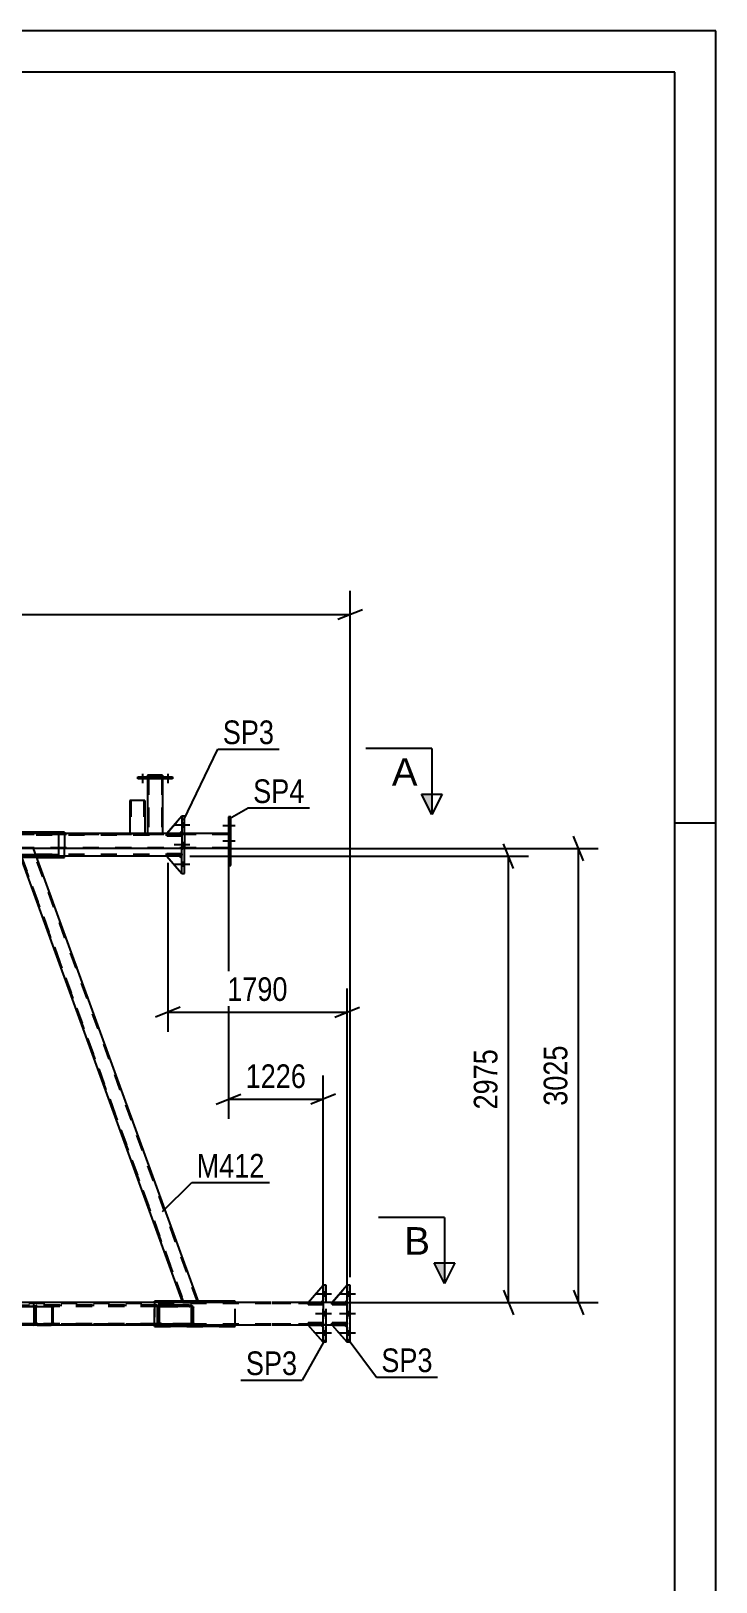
# Model space of a CAD drawing. Header units: millimetres. Extents: x -815 to 374, y -743 to 98.
# Drawn here: x 291.5 to 374.5, y -89.8 to 98.1 of the extents above; entities that cross this region are included whole.
import ezdxf

# ---------------------------------------------------------------- set-up
doc = ezdxf.new("R2010")
doc.units = ezdxf.units.MM
doc.linetypes.add('DXK_LINE_DOT2', pattern=[3.9198, 1.9599, -1.9599])
doc.styles.add('Arial', font='ARIAL.TTF', dxfattribs={"height": 0.2})
doc.styles.add('Arial Narrow', font='ARIALN.TTF', dxfattribs={"height": 0.2})

# ---------------------------------------------------------------- blocks, each defined once
blk = doc.blocks.new('Unknown-232933173-1133')
at = {"color": 5, "linetype": 'Continuous'}
for p, q in [((374.47, 98.15), (-814.53, 98.15)), ((374.47, -742.85), (374.47, 98.15)), ((369.47, 93.15), (-809.53, 93.15)), ((369.47, -737.85), (369.47, 93.15)), ((374.47, 2.15), (369.47, 2.15))]:
    blk.add_line(p, q, dxfattribs=at)
blk = doc.blocks.new('Part-232933173-1509 - 1369')
at = {"color": 7, "linetype": 'DXK_LINE_DOT2'}
for p, q in [((309.74, 0.8), (307.92, 0.8)), ((307.92, 0.8), (307.92, 0.65)), ((307.92, 0.65), (309.74, 0.65)), ((309.47, 0.65), (309.47, 0.8)), ((309.74, 0.65), (309.74, 0.8))]:
    blk.add_line(p, q, dxfattribs=at)
blk = doc.blocks.new('Part-232933173-1770 - 1369')
at = {"color": 2, "linetype": 'Continuous'}
for p, q in [((315.69, 2.95), (315.4, 2.95)), ((315.4, 2.95), (315.4, -2.95)), ((315.69, -2.95), (315.69, 2.95)), ((315.4, -2.95), (315.69, -2.95))]:
    blk.add_line(p, q, dxfattribs=at)
blk = doc.blocks.new('Part-232933173-1524 - 1369')
at = {"color": 7, "linetype": 'DXK_LINE_DOT2'}
for p, q in [((325.06, -58.53), (325.06, -58.38)), ((325.06, -58.38), (326.88, -58.38)), ((326.88, -58.53), (325.06, -58.53)), ((326.61, -58.53), (326.61, -58.38)), ((326.88, -58.38), (326.88, -58.53))]:
    blk.add_line(p, q, dxfattribs=at)
blk = doc.blocks.new('Part-232933173-1566 - 1369')
at = {"color": 2, "linetype": 'Continuous'}
for p, q in [((329.78, -53.82), (327.96, -55.91)), ((327.96, -55.91), (329.51, -55.91)), ((329.51, -55.91), (329.78, -55.64))]:
    blk.add_line(p, q, dxfattribs=at)
at = {"color": 7, "linetype": 'DXK_LINE_DOT2'}
blk.add_line((329.78, -55.64), (329.78, -53.82), dxfattribs=at)
blk = doc.blocks.new('Part-232933173-1491 - 1369')
at = {"color": 7, "linetype": 'DXK_LINE_DOT2'}
for p, q in [((309.47, -1.82), (307.92, -1.82)), ((307.92, -1.82), (309.74, -3.91)), ((309.74, -2.09), (309.47, -1.82)), ((309.74, -3.91), (309.74, -2.09))]:
    blk.add_line(p, q, dxfattribs=at)
blk = doc.blocks.new('Part-232933173-1494 - 1369')
at = {"color": 2, "linetype": 'Continuous'}
for p, q in [((309.74, 3), (307.92, 0.91)), ((309.74, 1.18), (309.47, 0.91))]:
    blk.add_line(p, q, dxfattribs=at)
at = {"color": 7, "linetype": 'DXK_LINE_DOT2'}
for p, q in [((309.74, 3), (309.74, 1.18)), ((309.47, 0.91), (307.92, 0.91)), ((307.92, 0.91), (307.92, 0.91)), ((309.47, 0.91), (309.47, 0.91))]:
    blk.add_line(p, q, dxfattribs=at)
blk = doc.blocks.new('Part-232933173-1945 - 1369')
at = {"color": 7, "linetype": 'DXK_LINE_DOT2'}
for p, q in [((276.64, -56.24), (273.65, -56.24)), ((273.65, -56.24), (273.65, -58.64)), ((273.65, -56.24), (310.64, -56.24)), ((276.85, -56.26), (276.64, -56.24)), ((307.13, -56.26), (307.33, -56.24)), ((307.33, -56.24), (310.64, -56.24)), ((310.64, -56.24), (310.85, -56.26)), ((310.64, -56.38), (273.65, -56.38)), ((276.64, -56.38), (276.75, -56.39)), ((276.89, -56.47), (276.91, -56.53)), ((276.91, -58.35), (276.91, -56.53)), ((277.17, -56.53), (277.13, -56.42)), ((277.17, -58.35), (277.17, -56.53)), ((306.8, -56.53), (306.84, -56.42)), ((306.8, -58.35), (306.8, -56.53)), ((307.09, -56.47), (307.07, -56.53)), ((307.07, -58.35), (307.07, -56.53)), ((307.33, -56.38), (307.23, -56.39)), ((307.33, -56.38), (310.64, -56.38)), ((310.74, -56.39), (310.64, -56.38)), ((310.91, -56.53), (310.89, -56.47)), ((310.91, -58.35), (310.91, -56.53)), ((311.13, -56.42), (311.17, -56.53)), ((311.17, -58.35), (311.17, -56.53)), ((273.65, -58.49), (276.64, -58.49)), ((310.64, -58.49), (273.65, -58.49)), ((310.64, -58.64), (273.65, -58.64)), ((276.75, -58.48), (276.64, -58.49)), ((276.64, -58.64), (276.8, -58.62)), ((276.8, -58.62), (276.85, -58.61)), ((276.91, -58.35), (276.89, -58.4)), ((277.13, -58.46), (277.17, -58.35)), ((306.84, -58.46), (306.8, -58.35)), ((307.07, -58.35), (307.09, -58.4)), ((307.33, -58.64), (307.13, -58.61)), ((307.23, -58.48), (307.33, -58.49)), ((307.33, -58.49), (310.64, -58.49)), ((310.64, -58.49), (310.74, -58.48)), ((310.85, -58.61), (310.64, -58.64)), ((310.89, -58.4), (310.91, -58.35)), ((311.17, -58.35), (311.13, -58.46))]:
    blk.add_line(p, q, dxfattribs=at)
for centre, radius, start, end in [((276.77, -56.75), 0.495, 41.9363, 80.4819), ((307.21, -56.75), 0.495, 99.5182, 138.0638), ((310.76, -56.75), 0.495, 41.9363, 80.4819), ((276.7, -56.64), 0.248, 41.9363, 80.4819), ((307.27, -56.64), 0.248, 99.5182, 138.0638), ((310.7, -56.64), 0.248, 41.9363, 80.4819), ((276.7, -58.24), 0.248, 279.5182, 318.0638), ((276.77, -58.13), 0.495, 279.5182, 318.0638), ((307.21, -58.13), 0.495, 221.9363, 260.4819), ((307.27, -58.24), 0.248, 221.9363, 260.4819), ((310.7, -58.24), 0.248, 279.5182, 318.0638)]:
    blk.add_arc(centre, radius, start, end, dxfattribs=at)
blk = doc.blocks.new('Bolt-232933173-1432 - 1369')
at = {"linetype": 'Continuous'}
for points in [[(327.24, -55.15), (327.24, -54.67), (326.88, -54.67), (326.88, -55.15)], [(327.24, -55.15), (327.24, -54.67), (326.88, -54.67), (326.88, -55.15)], [(327.24, -55.15), (327.24, -54.67), (326.88, -54.67), (326.88, -55.15)], [(327.24, -59.87), (327.24, -59.4), (326.88, -59.4), (326.88, -59.87)], [(327.24, -59.87), (327.24, -59.4), (326.88, -59.4), (326.88, -59.87)], [(327.24, -59.87), (327.24, -59.4), (326.88, -59.4), (326.88, -59.87)]]:
    blk.add_hatch(color=1, dxfattribs=at).paths.add_polyline_path(points)
at = {"color": 1, "linetype": 'Continuous'}
for p, q in [((327.88, -54.91), (325.97, -54.91)), ((327.88, -54.91), (325.97, -54.91)), ((327.88, -54.91), (325.97, -54.91)), ((327.24, -54.67), (326.88, -54.67)), ((327.24, -54.67), (326.88, -54.67)), ((327.24, -54.67), (326.88, -54.67)), ((327.24, -55.15), (326.88, -55.15)), ((327.24, -55.15), (326.88, -55.15)), ((327.24, -55.15), (326.88, -55.15)), ((327.88, -59.64), (325.97, -59.64)), ((327.88, -59.64), (325.97, -59.64)), ((327.88, -59.64), (325.97, -59.64)), ((327.24, -59.4), (326.88, -59.4)), ((327.24, -59.4), (326.88, -59.4)), ((327.24, -59.4), (326.88, -59.4)), ((327.24, -59.87), (326.88, -59.87)), ((327.24, -59.87), (326.88, -59.87)), ((327.24, -59.87), (326.88, -59.87))]:
    blk.add_line(p, q, dxfattribs=at)
at = {"color": 1, "linetype": 'DXK_LINE_DOT2'}
for p, q in [((327.88, -57.27), (325.97, -57.27)), ((327.88, -57.27), (325.97, -57.27)), ((327.24, -57.04), (326.88, -57.04)), ((327.24, -57.04), (326.88, -57.04)), ((327.24, -57.51), (326.88, -57.51)), ((327.24, -57.51), (326.88, -57.51))]:
    blk.add_line(p, q, dxfattribs=at)
blk = doc.blocks.new('Part-232933173-1497 - 1369')
at = {"color": 7, "linetype": 'DXK_LINE_DOT2'}
for p, q in [((307.92, 0.91), (309.74, 3)), ((309.74, 3), (309.74, 1.18)), ((309.47, 0.91), (307.92, 0.91)), ((309.74, 1.18), (309.47, 0.91))]:
    blk.add_line(p, q, dxfattribs=at)
blk = doc.blocks.new('Bolt-232933173-1433 - 1369')
at = {"linetype": 'Continuous'}
for points in [[(310.1, 1.67), (310.1, 2.15), (309.74, 2.15), (309.74, 1.67)], [(310.1, 1.67), (310.1, 2.15), (309.74, 2.15), (309.74, 1.67)], [(310.1, 1.67), (310.1, 2.15), (309.74, 2.15), (309.74, 1.67)], [(310.1, -3.05), (310.1, -2.58), (309.74, -2.58), (309.74, -3.05)], [(310.1, -3.05), (310.1, -2.58), (309.74, -2.58), (309.74, -3.05)], [(310.1, -3.05), (310.1, -2.58), (309.74, -2.58), (309.74, -3.05)]]:
    blk.add_hatch(color=1, dxfattribs=at).paths.add_polyline_path(points)
at = {"color": 1, "linetype": 'Continuous'}
for p, q in [((310.74, 1.91), (308.83, 1.91)), ((310.74, 1.91), (308.83, 1.91)), ((310.74, 1.91), (308.83, 1.91)), ((310.1, 2.15), (309.74, 2.15)), ((310.1, 2.15), (309.74, 2.15)), ((310.1, 2.15), (309.74, 2.15)), ((310.1, 1.67), (309.74, 1.67)), ((310.1, 1.67), (309.74, 1.67)), ((310.1, 1.67), (309.74, 1.67)), ((310.74, -2.82), (308.83, -2.82)), ((310.74, -2.82), (308.83, -2.82)), ((310.74, -2.82), (308.83, -2.82)), ((310.1, -2.58), (309.74, -2.58)), ((310.1, -2.58), (309.74, -2.58)), ((310.1, -2.58), (309.74, -2.58)), ((310.1, -3.05), (309.74, -3.05)), ((310.1, -3.05), (309.74, -3.05)), ((310.1, -3.05), (309.74, -3.05))]:
    blk.add_line(p, q, dxfattribs=at)
at = {"color": 1, "linetype": 'DXK_LINE_DOT2'}
for p, q in [((310.74, -0.45), (308.83, -0.45)), ((310.74, -0.45), (308.83, -0.45)), ((310.1, -0.22), (309.74, -0.22)), ((310.1, -0.22), (309.74, -0.22)), ((310.1, -0.69), (309.74, -0.69)), ((310.1, -0.69), (309.74, -0.69))]:
    blk.add_line(p, q, dxfattribs=at)
blk = doc.blocks.new('Part-232933173-1500 - 1369')
at = {"color": 2, "linetype": 'Continuous'}
for p, q in [((307.92, -1.71), (307.92, -1.56)), ((307.92, -1.56), (309.74, -1.56)), ((309.74, -1.71), (307.92, -1.71)), ((309.74, -1.56), (309.74, -1.71))]:
    blk.add_line(p, q, dxfattribs=at)
at = {"color": 7, "linetype": 'DXK_LINE_DOT2'}
blk.add_line((309.47, -1.71), (309.47, -1.56), dxfattribs=at)
blk = doc.blocks.new('Bolt-232933173-1436 - 1369')
at = {"linetype": 'Continuous'}
for points in [[(315.69, 1.66), (315.69, 2.06), (315.4, 2.06), (315.4, 1.66)], [(315.69, 1.66), (315.69, 2.06), (315.4, 2.06), (315.4, 1.66)], [(315.69, 1.66), (315.69, 2.06), (315.4, 2.06), (315.4, 1.66)], [(315.69, -0.2), (315.69, 0.2), (315.4, 0.2), (315.4, -0.2)], [(315.69, -0.2), (315.69, 0.2), (315.4, 0.2), (315.4, -0.2)], [(315.69, -2.06), (315.69, -1.66), (315.4, -1.66), (315.4, -2.06)], [(315.69, -2.06), (315.69, -1.66), (315.4, -1.66), (315.4, -2.06)], [(315.69, -2.06), (315.69, -1.66), (315.4, -1.66), (315.4, -2.06)]]:
    blk.add_hatch(color=1, dxfattribs=at).paths.add_polyline_path(points)
at = {"color": 1, "linetype": 'Continuous'}
for p, q in [((315.69, 2.06), (315.4, 2.06)), ((315.69, 2.06), (315.4, 2.06)), ((315.69, 2.06), (315.4, 2.06)), ((316.22, 1.86), (314.71, 1.86)), ((316.22, 1.86), (314.71, 1.86)), ((316.22, 1.86), (314.71, 1.86)), ((315.69, 1.66), (315.4, 1.66)), ((315.69, 1.66), (315.4, 1.66)), ((315.69, 1.66), (315.4, 1.66)), ((315.69, 0.2), (315.4, 0.2)), ((315.69, 0.2), (315.4, 0.2)), ((316.22, 0), (314.71, 0)), ((316.22, 0), (314.71, 0)), ((316.22, -1.86), (314.71, -1.86)), ((316.22, -1.86), (314.71, -1.86)), ((316.22, -1.86), (314.71, -1.86)), ((315.69, -0.2), (315.4, -0.2)), ((315.69, -0.2), (315.4, -0.2)), ((315.69, -1.66), (315.4, -1.66)), ((315.69, -1.66), (315.4, -1.66)), ((315.69, -1.66), (315.4, -1.66)), ((315.69, -2.06), (315.4, -2.06)), ((315.69, -2.06), (315.4, -2.06)), ((315.69, -2.06), (315.4, -2.06))]:
    blk.add_line(p, q, dxfattribs=at)
blk = doc.blocks.new('Bolt-232933173-1437 - 1369')
at = {"linetype": 'Continuous'}
for points in [[(330.15, -55.15), (330.15, -54.67), (329.78, -54.67), (329.78, -55.15)], [(330.15, -55.15), (330.15, -54.67), (329.78, -54.67), (329.78, -55.15)], [(330.15, -55.15), (330.15, -54.67), (329.78, -54.67), (329.78, -55.15)], [(330.15, -57.51), (330.15, -57.04), (329.78, -57.04), (329.78, -57.51)], [(330.15, -57.51), (330.15, -57.04), (329.78, -57.04), (329.78, -57.51)], [(330.15, -59.87), (330.15, -59.4), (329.78, -59.4), (329.78, -59.87)], [(330.15, -59.87), (330.15, -59.4), (329.78, -59.4), (329.78, -59.87)], [(330.15, -59.87), (330.15, -59.4), (329.78, -59.4), (329.78, -59.87)]]:
    blk.add_hatch(color=1, dxfattribs=at).paths.add_polyline_path(points)
at = {"color": 1, "linetype": 'Continuous'}
for p, q in [((330.78, -54.91), (328.87, -54.91)), ((330.78, -54.91), (328.87, -54.91)), ((330.78, -54.91), (328.87, -54.91)), ((330.15, -54.67), (329.78, -54.67)), ((330.15, -54.67), (329.78, -54.67)), ((330.15, -54.67), (329.78, -54.67)), ((330.15, -55.15), (329.78, -55.15)), ((330.15, -55.15), (329.78, -55.15)), ((330.15, -55.15), (329.78, -55.15)), ((330.78, -57.27), (328.87, -57.27)), ((330.78, -57.27), (328.87, -57.27)), ((330.15, -57.04), (329.78, -57.04)), ((330.15, -57.04), (329.78, -57.04)), ((330.15, -57.51), (329.78, -57.51)), ((330.15, -57.51), (329.78, -57.51)), ((330.78, -59.64), (328.87, -59.64)), ((330.78, -59.64), (328.87, -59.64)), ((330.78, -59.64), (328.87, -59.64)), ((330.15, -59.4), (329.78, -59.4)), ((330.15, -59.4), (329.78, -59.4)), ((330.15, -59.4), (329.78, -59.4)), ((330.15, -59.87), (329.78, -59.87)), ((330.15, -59.87), (329.78, -59.87)), ((330.15, -59.87), (329.78, -59.87))]:
    blk.add_line(p, q, dxfattribs=at)
blk = doc.blocks.new('Part-232933173-1563 - 1369')
at = {"color": 7, "linetype": 'DXK_LINE_DOT2'}
for p, q in [((329.78, -60.73), (327.96, -58.64)), ((327.96, -58.64), (329.51, -58.64)), ((329.51, -58.64), (329.78, -58.91)), ((329.78, -58.91), (329.78, -60.73))]:
    blk.add_line(p, q, dxfattribs=at)
blk = doc.blocks.new('Part-232933173-1560 - 1369')
at = {"color": 2, "linetype": 'Continuous'}
for p, q in [((329.51, -58.64), (327.96, -58.64)), ((327.96, -58.64), (329.78, -60.73)), ((329.78, -58.91), (329.51, -58.64))]:
    blk.add_line(p, q, dxfattribs=at)
at = {"color": 7, "linetype": 'DXK_LINE_DOT2'}
blk.add_line((329.78, -60.73), (329.78, -58.91), dxfattribs=at)
blk = doc.blocks.new('Part-232933173-1488 - 1369')
at = {"color": 2, "linetype": 'Continuous'}
for p, q in [((309.47, -1.82), (307.92, -1.82)), ((307.92, -1.82), (309.74, -3.91)), ((309.74, -2.09), (309.47, -1.82))]:
    blk.add_line(p, q, dxfattribs=at)
at = {"color": 7, "linetype": 'DXK_LINE_DOT2'}
blk.add_line((309.74, -3.91), (309.74, -2.09), dxfattribs=at)
blk = doc.blocks.new('Part-232933173-1503 - 1369')
at = {"color": 7, "linetype": 'DXK_LINE_DOT2'}
for p, q in [((307.92, 0.65), (307.92, 0.8)), ((307.92, 0.8), (309.74, 0.8)), ((309.74, 0.65), (307.92, 0.65)), ((309.47, 0.65), (309.47, 0.8)), ((309.74, 0.8), (309.74, 0.65))]:
    blk.add_line(p, q, dxfattribs=at)
blk = doc.blocks.new('Part-232933173-1506 - 1369')
at = {"color": 7, "linetype": 'DXK_LINE_DOT2'}
for p, q in [((309.74, -1.56), (307.92, -1.56)), ((307.92, -1.56), (307.92, -1.71)), ((307.92, -1.71), (309.74, -1.71)), ((309.47, -1.71), (309.47, -1.56)), ((309.74, -1.71), (309.74, -1.56))]:
    blk.add_line(p, q, dxfattribs=at)
blk = doc.blocks.new('Part-232933173-1512 - 1369')
at = {"color": 2, "linetype": 'Continuous'}
for p, q in [((326.88, -60.73), (325.06, -58.64)), ((325.06, -58.64), (326.61, -58.64)), ((326.61, -58.64), (326.88, -58.91))]:
    blk.add_line(p, q, dxfattribs=at)
at = {"color": 7, "linetype": 'DXK_LINE_DOT2'}
blk.add_line((326.88, -58.91), (326.88, -60.73), dxfattribs=at)
blk = doc.blocks.new('Part-232933173-1515 - 1369')
at = {"color": 7, "linetype": 'DXK_LINE_DOT2'}
for p, q in [((326.88, -60.73), (325.06, -58.64)), ((325.06, -58.64), (326.61, -58.64)), ((326.61, -58.64), (326.88, -58.91)), ((326.88, -58.91), (326.88, -60.73))]:
    blk.add_line(p, q, dxfattribs=at)
blk = doc.blocks.new('Part-232933173-1518 - 1369')
at = {"color": 2, "linetype": 'Continuous'}
for p, q in [((325.06, -55.91), (326.88, -53.82)), ((326.88, -55.64), (326.61, -55.91))]:
    blk.add_line(p, q, dxfattribs=at)
at = {"color": 7, "linetype": 'DXK_LINE_DOT2'}
for p, q in [((326.88, -53.82), (326.88, -55.64)), ((326.61, -55.91), (325.06, -55.91)), ((325.06, -55.91), (325.06, -55.91)), ((326.61, -55.91), (326.61, -55.91))]:
    blk.add_line(p, q, dxfattribs=at)
blk = doc.blocks.new('Part-232933173-1521 - 1369')
at = {"color": 7, "linetype": 'DXK_LINE_DOT2'}
for p, q in [((325.06, -55.91), (326.88, -53.82)), ((326.88, -53.82), (326.88, -55.64)), ((326.61, -55.91), (325.06, -55.91)), ((326.88, -55.64), (326.61, -55.91))]:
    blk.add_line(p, q, dxfattribs=at)
blk = doc.blocks.new('Part-232933173-1527 - 1369')
at = {"color": 7, "linetype": 'DXK_LINE_DOT2'}
for p, q in [((325.06, -56.16), (325.06, -56.02)), ((325.06, -56.02), (326.88, -56.02)), ((326.88, -56.16), (325.06, -56.16)), ((326.61, -56.16), (326.61, -56.02)), ((326.88, -56.02), (326.88, -56.16))]:
    blk.add_line(p, q, dxfattribs=at)
blk = doc.blocks.new('Part-232933173-1530 - 1369')
at = {"color": 7, "linetype": 'DXK_LINE_DOT2'}
for p, q in [((326.88, -58.38), (325.06, -58.38)), ((325.06, -58.38), (325.06, -58.53)), ((325.06, -58.53), (326.88, -58.53)), ((326.61, -58.53), (326.61, -58.38)), ((326.88, -58.53), (326.88, -58.38))]:
    blk.add_line(p, q, dxfattribs=at)
blk = doc.blocks.new('Part-232933173-1533 - 1369')
at = {"color": 7, "linetype": 'DXK_LINE_DOT2'}
for p, q in [((326.88, -56.02), (325.06, -56.02)), ((325.06, -56.02), (325.06, -56.16)), ((325.06, -56.16), (326.88, -56.16)), ((326.61, -56.16), (326.61, -56.02)), ((326.88, -56.16), (326.88, -56.02))]:
    blk.add_line(p, q, dxfattribs=at)
blk = doc.blocks.new('Part-232933173-1569 - 1369')
at = {"color": 7, "linetype": 'DXK_LINE_DOT2'}
for p, q in [((327.96, -55.91), (329.78, -53.82)), ((329.78, -53.82), (329.78, -55.64)), ((329.51, -55.91), (327.96, -55.91)), ((329.78, -55.64), (329.51, -55.91))]:
    blk.add_line(p, q, dxfattribs=at)
blk = doc.blocks.new('Part-232933173-1572 - 1369')
at = {"color": 2, "linetype": 'Continuous'}
for p, q in [((327.96, -58.53), (327.96, -58.38)), ((327.96, -58.38), (329.78, -58.38)), ((329.78, -58.53), (327.96, -58.53)), ((329.78, -58.38), (329.78, -58.53))]:
    blk.add_line(p, q, dxfattribs=at)
at = {"color": 7, "linetype": 'DXK_LINE_DOT2'}
blk.add_line((329.51, -58.53), (329.51, -58.38), dxfattribs=at)
blk = doc.blocks.new('Part-232933173-1575 - 1369')
at = {"color": 2, "linetype": 'Continuous'}
for p, q in [((327.96, -56.16), (327.96, -56.02)), ((327.96, -56.02), (329.78, -56.02)), ((329.78, -56.16), (327.96, -56.16)), ((329.78, -56.02), (329.78, -56.16))]:
    blk.add_line(p, q, dxfattribs=at)
at = {"color": 7, "linetype": 'DXK_LINE_DOT2'}
blk.add_line((329.51, -56.16), (329.51, -56.02), dxfattribs=at)
blk = doc.blocks.new('Part-232933173-1578 - 1369')
at = {"color": 7, "linetype": 'DXK_LINE_DOT2'}
for p, q in [((329.78, -58.38), (327.96, -58.38)), ((327.96, -58.38), (327.96, -58.53)), ((327.96, -58.53), (329.78, -58.53)), ((329.51, -58.53), (329.51, -58.38)), ((329.78, -58.53), (329.78, -58.38))]:
    blk.add_line(p, q, dxfattribs=at)
blk = doc.blocks.new('Part-232933173-1581 - 1369')
at = {"color": 7, "linetype": 'DXK_LINE_DOT2'}
for p, q in [((329.78, -56.02), (327.96, -56.02)), ((327.96, -56.02), (327.96, -56.16)), ((327.96, -56.16), (329.78, -56.16)), ((329.51, -56.16), (329.51, -56.02)), ((329.78, -56.16), (329.78, -56.02))]:
    blk.add_line(p, q, dxfattribs=at)
blk = doc.blocks.new('Part-232933173-1630 - 1369')
at = {"color": 7, "linetype": 'DXK_LINE_DOT2'}
for p, q in [((320.6, -55.91), (14.1, -55.91)), ((320.6, -56.02), (14.1, -56.02)), ((326.88, -55.91), (320.7, -55.91)), ((326.88, -56.02), (320.7, -56.02)), ((326.88, -55.91), (326.88, -58.64)), ((320.6, -58.53), (14.1, -58.53)), ((320.6, -58.64), (74.26, -58.64)), ((316.23, -58.64), (306.44, -58.64)), ((326.88, -58.53), (320.7, -58.53)), ((326.61, -58.64), (320.7, -58.64)), ((326.61, -58.64), (325.06, -58.64))]:
    blk.add_line(p, q, dxfattribs=at)
at = {"color": 2, "linetype": 'Continuous'}
for p, q in [((306.44, -58.64), (277.54, -58.64)), ((320.6, -58.64), (316.23, -58.64)), ((325.06, -58.64), (320.7, -58.64)), ((326.88, -58.64), (326.61, -58.64))]:
    blk.add_line(p, q, dxfattribs=at)
blk = doc.blocks.new('Part-232933173-1656 - 1369')
at = {"color": 7, "linetype": 'DXK_LINE_DOT2'}
for p, q in [((320.6, -56.02), (11.2, -56.02)), ((329.78, -56.02), (320.7, -56.02)), ((329.51, -55.91), (327.96, -55.91)), ((329.78, -55.91), (329.78, -58.64)), ((320.6, -58.53), (11.2, -58.53)), ((329.78, -58.53), (320.7, -58.53)), ((329.51, -58.64), (327.96, -58.64))]:
    blk.add_line(p, q, dxfattribs=at)
at = {"color": 2, "linetype": 'Continuous'}
for p, q in [((320.6, -55.91), (13.02, -55.91)), ((327.96, -55.91), (320.7, -55.91)), ((329.78, -55.91), (329.51, -55.91)), ((320.6, -58.64), (13.02, -58.64)), ((327.96, -58.64), (320.7, -58.64)), ((329.78, -58.64), (329.51, -58.64))]:
    blk.add_line(p, q, dxfattribs=at)
blk = doc.blocks.new('Part-232933173-1671 - 1369')
at = {"color": 7, "linetype": 'DXK_LINE_DOT2'}
for p, q in [((315.4, 0.8), (-9.63, 0.8)), ((307.43, 0.91), (305.61, 0.91)), ((315.4, 0.91), (315.4, -0.91)), ((315.4, -0.8), (-9.63, -0.8)), ((291.79, -0.91), (289.26, -0.91))]:
    blk.add_line(p, q, dxfattribs=at)
at = {"color": 2, "linetype": 'Continuous'}
for p, q in [((305.61, 0.91), (289.25, 0.91)), ((315.4, 0.91), (307.43, 0.91)), ((315.4, -0.91), (291.79, -0.91))]:
    blk.add_line(p, q, dxfattribs=at)
blk = doc.blocks.new('Part-232933173-1775 - 1369')
at = {"color": 2, "linetype": 'Continuous'}
for p, q in [((330.15, -53.82), (329.78, -53.82)), ((329.78, -60.73), (329.78, -53.82)), ((330.15, -60.73), (330.15, -53.82)), ((330.15, -60.73), (329.78, -60.73))]:
    blk.add_line(p, q, dxfattribs=at)
blk = doc.blocks.new('Part-232933173-46199 - 1369')
at = {"color": 2, "linetype": 'Continuous'}
for p, q in [((305.61, 7.56), (305.61, 0.91)), ((307.43, 7.56), (307.43, 0.91)), ((307.41, 0.91), (305.61, 0.91)), ((307.43, 0.91), (307.41, 0.91))]:
    blk.add_line(p, q, dxfattribs=at)
at = {"color": 7, "linetype": 'DXK_LINE_DOT2'}
for p, q in [((307.43, 7.56), (305.61, 7.56)), ((305.72, 7.56), (305.72, 0.91)), ((307.32, 7.56), (307.32, 0.91)), ((305.61, 0.91), (305.61, 0.91)), ((305.61, 0.91), (305.61, 0.91)), ((305.61, 0.91), (305.61, 0.91)), ((305.72, 0.91), (305.73, 0.91)), ((305.73, 0.91), (305.75, 0.91)), ((305.75, 0.91), (305.75, 0.91)), ((307.43, 0.91), (307.43, 0.91)), ((307.43, 0.91), (307.43, 0.91)), ((307.43, 0.91), (307.43, 0.91)), ((307.43, 0.91), (307.43, 0.91))]:
    blk.add_line(p, q, dxfattribs=at)
blk = doc.blocks.new('Part-232933173-1887 - 1369')
at = {"color": 7, "linetype": 'DXK_LINE_DOT2'}
for p, q in [((292.12, -1.82), (290.19, -1.82)), ((290.19, -1.82), (309.87, -55.91)), ((290.3, -1.82), (309.99, -55.91)), ((311.69, -55.91), (292.01, -1.82)), ((311.81, -55.91), (292.12, -1.82)), ((309.87, -55.91), (311.81, -55.91))]:
    blk.add_line(p, q, dxfattribs=at)
blk = doc.blocks.new('Part-232933173-1895 - 1369')
at = {"color": 2, "linetype": 'Continuous'}
for p, q in [((291.56, -0.91), (289.86, -0.91)), ((291.79, -0.91), (291.56, -0.91)), ((311.81, -55.91), (291.79, -0.91)), ((309.87, -55.91), (290.56, -2.84))]:
    blk.add_line(p, q, dxfattribs=at)
at = {"color": 7, "linetype": 'DXK_LINE_DOT2'}
for p, q in [((290.56, -2.84), (289.86, -0.91)), ((309.99, -55.91), (289.97, -0.91)), ((311.69, -55.91), (291.67, -0.91)), ((291.77, -0.91), (291.72, -0.91)), ((291.79, -0.91), (291.77, -0.91)), ((309.87, -55.91), (311.81, -55.91))]:
    blk.add_line(p, q, dxfattribs=at)
blk = doc.blocks.new('Part-232933173-1948 - 1369')
at = {"color": 7, "linetype": 'DXK_LINE_DOT2'}
for p, q in [((292.01, -56.42), (292.07, -56.32)), ((292.07, -56.32), (292.15, -56.26)), ((292.15, -56.26), (292.25, -56.24)), ((310.64, -56.24), (292.25, -56.24)), ((293.91, -56.24), (294.01, -56.26)), ((294.01, -56.26), (294.1, -56.32)), ((294.1, -56.32), (294.15, -56.42)), ((307.33, -56.24), (307.13, -56.26)), ((310.84, -56.26), (310.64, -56.24)), ((291.99, -56.53), (292.01, -56.42)), ((291.99, -58.35), (291.99, -56.53)), ((292.13, -56.47), (292.12, -56.53)), ((292.12, -58.35), (292.12, -56.53)), ((292.16, -56.42), (292.13, -56.47)), ((292.2, -56.39), (292.16, -56.42)), ((292.25, -56.38), (292.2, -56.39)), ((292.25, -56.38), (293.91, -56.38)), ((310.64, -56.38), (292.25, -56.38)), ((293.96, -56.39), (293.91, -56.38)), ((294, -56.42), (293.96, -56.39)), ((294.03, -56.47), (294, -56.42)), ((294.04, -56.53), (294.03, -56.47)), ((294.04, -58.35), (294.04, -56.53)), ((294.15, -56.42), (294.17, -56.53)), ((294.17, -58.35), (294.17, -56.53)), ((306.84, -56.42), (306.8, -56.53)), ((306.8, -58.35), (306.8, -56.53)), ((307.07, -56.53), (307.09, -56.47)), ((307.07, -58.35), (307.07, -56.53)), ((307.23, -56.39), (307.33, -56.38)), ((310.64, -56.38), (310.74, -56.39)), ((310.89, -56.47), (310.91, -56.53)), ((310.91, -58.35), (310.91, -56.53)), ((311.17, -56.53), (311.13, -56.42)), ((311.17, -58.35), (311.17, -56.53)), ((292.01, -58.46), (291.99, -58.35)), ((292.07, -58.55), (292.01, -58.46)), ((292.15, -58.61), (292.07, -58.55)), ((292.12, -58.35), (292.13, -58.4)), ((292.13, -58.4), (292.16, -58.45)), ((292.25, -58.64), (292.15, -58.61)), ((292.16, -58.45), (292.2, -58.48)), ((292.2, -58.48), (292.25, -58.49)), ((292.25, -58.49), (293.91, -58.49)), ((310.64, -58.49), (292.25, -58.49)), ((292.25, -58.64), (293.91, -58.64)), ((310.64, -58.64), (292.25, -58.64)), ((293.91, -58.49), (293.96, -58.48)), ((294.01, -58.61), (293.91, -58.64)), ((293.96, -58.48), (294, -58.45)), ((294, -58.45), (294.03, -58.4)), ((294.1, -58.55), (294.01, -58.61)), ((294.03, -58.4), (294.04, -58.35)), ((294.15, -58.46), (294.1, -58.55)), ((294.17, -58.35), (294.15, -58.46)), ((306.8, -58.35), (306.84, -58.46)), ((307.09, -58.4), (307.07, -58.35)), ((307.13, -58.61), (307.33, -58.64)), ((307.33, -58.49), (307.23, -58.48)), ((307.33, -58.64), (310.64, -58.64)), ((310.74, -58.48), (310.64, -58.49)), ((310.64, -58.64), (310.84, -58.61)), ((310.91, -58.35), (310.89, -58.4)), ((311.13, -58.46), (311.17, -58.35))]:
    blk.add_line(p, q, dxfattribs=at)
for centre, radius, start, end in [((307.21, -56.75), 0.495, 99.5182, 138.0638), ((310.76, -56.75), 0.495, 41.9363, 80.4819), ((307.27, -56.64), 0.248, 99.5182, 138.0638), ((310.7, -56.64), 0.248, 41.9363, 80.4819), ((307.21, -58.13), 0.495, 221.9363, 260.4819), ((307.27, -58.24), 0.248, 221.9363, 260.4819), ((310.7, -58.24), 0.248, 279.5182, 318.0638), ((310.76, -58.13), 0.495, 279.5182, 318.0638)]:
    blk.add_arc(centre, radius, start, end, dxfattribs=at)
blk = doc.blocks.new('Part-232933173-1984 - 1369')
at = {"color": 7, "linetype": 'DXK_LINE_DOT2'}
for p, q in [((309.74, 0.91), (-6.58, 0.91)), ((309.74, 0.73), (-6.58, 0.73)), ((309.74, 0.91), (309.74, -1.82)), ((309.74, -1.64), (-6.58, -1.64)), ((309.74, -1.82), (14.88, -1.82)), ((295.55, -1.82), (285.76, -1.82)), ((309.47, -1.82), (307.92, -1.82))]:
    blk.add_line(p, q, dxfattribs=at)
at = {"color": 2, "linetype": 'Continuous'}
for p, q in [((307.92, -1.82), (295.55, -1.82)), ((309.74, -1.82), (309.47, -1.82))]:
    blk.add_line(p, q, dxfattribs=at)
blk = doc.blocks.new('Part-232933173-1989 - 1369')
at = {"color": 2, "linetype": 'Continuous'}
for p, q in [((309.74, 3), (309.74, 0.91)), ((310.1, 3), (309.74, 3)), ((310.1, 0.91), (310.1, 3)), ((309.74, -3.91), (309.74, -0.91)), ((310.1, -3.91), (310.1, -0.91)), ((309.74, -3.91), (310.1, -3.91))]:
    blk.add_line(p, q, dxfattribs=at)
at = {"color": 7, "linetype": 'DXK_LINE_DOT2'}
for p, q in [((309.74, 0.91), (309.74, -0.91)), ((310.1, 0.91), (310.1, -0.91))]:
    blk.add_line(p, q, dxfattribs=at)
blk = doc.blocks.new('Part-232933173-1994 - 1369')
at = {"color": 2, "linetype": 'Continuous'}
for p, q in [((327.24, -53.82), (326.88, -53.82)), ((326.88, -55.91), (326.88, -53.82)), ((327.24, -55.91), (327.24, -53.82)), ((326.88, -60.73), (326.88, -58.64)), ((327.24, -60.73), (327.24, -58.64)), ((327.24, -60.73), (326.88, -60.73))]:
    blk.add_line(p, q, dxfattribs=at)
at = {"color": 7, "linetype": 'DXK_LINE_DOT2'}
for p, q in [((326.88, -58.64), (326.88, -55.91)), ((327.24, -58.64), (327.24, -55.91))]:
    blk.add_line(p, q, dxfattribs=at)
blk = doc.blocks.new('Part-232933173-2034 - 1369')
at = {"color": 7, "linetype": 'DXK_LINE_DOT2'}
for p, q in [((273.65, -58.64), (273.65, -56.24)), ((273.65, -56.24), (291.72, -56.24)), ((276.64, -56.24), (276.85, -56.26)), ((289.88, -56.32), (289.83, -56.42)), ((289.97, -56.26), (289.88, -56.32)), ((290.07, -56.24), (289.97, -56.26)), ((291.83, -56.26), (291.72, -56.24)), ((291.91, -56.32), (291.83, -56.26)), ((291.97, -56.42), (291.91, -56.32)), ((273.65, -56.38), (276.64, -56.38)), ((291.72, -56.38), (273.65, -56.38)), ((276.75, -56.39), (276.64, -56.38)), ((276.91, -56.53), (276.89, -56.47)), ((276.91, -58.35), (276.91, -56.53)), ((277.13, -56.42), (277.17, -56.53)), ((277.17, -58.35), (277.17, -56.53)), ((289.83, -56.42), (289.81, -56.53)), ((289.81, -58.35), (289.81, -56.53)), ((289.94, -56.53), (289.95, -56.47)), ((289.94, -58.35), (289.94, -56.53)), ((289.95, -56.47), (289.98, -56.42)), ((289.98, -56.42), (290.02, -56.39)), ((290.02, -56.39), (290.07, -56.38)), ((290.07, -56.38), (291.72, -56.38)), ((291.72, -56.38), (291.77, -56.39)), ((291.77, -56.39), (291.82, -56.42)), ((291.82, -56.42), (291.85, -56.47)), ((291.85, -56.47), (291.86, -56.53)), ((291.86, -58.35), (291.86, -56.53)), ((291.99, -56.53), (291.97, -56.42)), ((291.99, -58.35), (291.99, -56.53)), ((291.72, -58.49), (273.65, -58.49)), ((291.72, -58.64), (273.65, -58.64)), ((276.64, -58.49), (276.75, -58.48)), ((276.85, -58.61), (276.64, -58.64)), ((276.89, -58.4), (276.91, -58.35)), ((277.17, -58.35), (277.13, -58.46)), ((289.81, -58.35), (289.83, -58.46)), ((289.83, -58.46), (289.88, -58.55)), ((289.88, -58.55), (289.97, -58.61)), ((289.95, -58.4), (289.94, -58.35)), ((289.98, -58.45), (289.95, -58.4)), ((289.97, -58.61), (290.07, -58.64)), ((290.02, -58.48), (289.98, -58.45)), ((290.07, -58.49), (290.02, -58.48)), ((290.07, -58.49), (291.72, -58.49)), ((291.77, -58.48), (291.72, -58.49)), ((291.72, -58.64), (291.83, -58.61)), ((291.82, -58.45), (291.77, -58.48)), ((291.85, -58.4), (291.82, -58.45)), ((291.83, -58.61), (291.91, -58.55)), ((291.86, -58.35), (291.85, -58.4)), ((291.91, -58.55), (291.97, -58.46)), ((291.97, -58.46), (291.99, -58.35))]:
    blk.add_line(p, q, dxfattribs=at)
for centre, radius, start, end in [((276.76, -56.75), 0.495, 41.9363, 80.4819), ((276.7, -56.64), 0.248, 41.9363, 80.4819), ((276.7, -58.24), 0.248, 279.5182, 318.0638), ((276.76, -58.13), 0.495, 279.5182, 318.0638)]:
    blk.add_arc(centre, radius, start, end, dxfattribs=at)
blk = doc.blocks.new('Part-232933173-2047 - 1369')
at = {"color": 2, "linetype": 'Continuous'}
for p, q in [((285.76, 0.91), (285.76, 1.09)), ((285.76, 1.09), (286.45, 1.09)), ((295.55, 1.09), (294.86, 1.09)), ((295.55, 1.09), (295.55, 0.91)), ((285.76, -2), (285.76, -1.49)), ((295.55, -2), (295.55, -0.91)), ((288.92, -2), (285.76, -2)), ((292.19, -2), (295.55, -2))]:
    blk.add_line(p, q, dxfattribs=at)
at = {"color": 7, "linetype": 'DXK_LINE_DOT2'}
for p, q in [((285.76, -1.49), (285.76, 0.91)), ((294.86, 1.09), (286.45, 1.09)), ((295.55, 0.91), (295.55, -0.91)), ((292.19, -2), (288.92, -2))]:
    blk.add_line(p, q, dxfattribs=at)
blk = doc.blocks.new('Part-232933173-2092 - 1369')
at = {"color": 2, "linetype": 'Continuous'}
for p, q in [((286.45, 1.09), (286.45, 0.91)), ((287.43, 1.09), (286.45, 1.09)), ((294.86, 1.09), (289.25, 1.09)), ((294.86, 1.09), (294.86, 0.91)), ((286.45, -1.67), (286.45, -0.91)), ((289.02, -1.67), (286.45, -1.67)), ((294.86, -1.67), (292.07, -1.67)), ((294.86, -1.67), (294.86, -0.91))]:
    blk.add_line(p, q, dxfattribs=at)
at = {"color": 7, "linetype": 'DXK_LINE_DOT2'}
for p, q in [((286.45, 0.91), (286.45, -0.91)), ((289.25, 1.09), (287.43, 1.09)), ((294.86, -0.91), (294.86, 0.91)), ((292.07, -1.67), (289.02, -1.67))]:
    blk.add_line(p, q, dxfattribs=at)
blk = doc.blocks.new('Part-232933173-2095 - 1369')
at = {"color": 7, "linetype": 'DXK_LINE_DOT2'}
for p, q in [((316.23, -55.73), (306.44, -55.73)), ((306.44, -55.73), (306.44, -58.82)), ((316.23, -58.82), (316.23, -55.73)), ((306.44, -58.82), (316.23, -58.82))]:
    blk.add_line(p, q, dxfattribs=at)
blk = doc.blocks.new('Part-232933173-2140 - 1369')
at = {"color": 2, "linetype": 'Continuous'}
for p, q in [((309.81, -55.73), (306.44, -55.73)), ((306.44, -55.91), (306.44, -55.73)), ((316.23, -55.73), (311.74, -55.73)), ((316.23, -55.91), (316.23, -55.73)), ((306.44, -58.82), (306.44, -58.64)), ((316.23, -58.82), (306.44, -58.82)), ((316.23, -58.82), (316.23, -58.64))]:
    blk.add_line(p, q, dxfattribs=at)
at = {"color": 7, "linetype": 'DXK_LINE_DOT2'}
for p, q in [((306.44, -58.64), (306.44, -55.91)), ((311.74, -55.73), (309.81, -55.73)), ((316.23, -58.64), (316.23, -55.91))]:
    blk.add_line(p, q, dxfattribs=at)
blk = doc.blocks.new('Part-232933173-46200 - 1369')
at = {"color": 2, "linetype": 'Continuous'}
for p, q in [((304.43, 7.56), (304.43, 7.78)), ((304.43, 7.78), (308.61, 7.78)), ((308.61, 7.56), (304.43, 7.56)), ((308.61, 7.78), (308.61, 7.56))]:
    blk.add_line(p, q, dxfattribs=at)
blk = doc.blocks.new('Part-232933173-46201 - 1369')
at = {"color": 2, "linetype": 'Continuous'}
for p, q in [((305.61, 8), (305.61, 7.78)), ((307.43, 8), (305.61, 8)), ((307.43, 8), (307.43, 7.78))]:
    blk.add_line(p, q, dxfattribs=at)
at = {"color": 7, "linetype": 'DXK_LINE_DOT2'}
for p, q in [((305.61, 7.78), (305.61, 0.91)), ((305.72, 8), (305.72, 0.91)), ((305.72, 8), (305.73, 8)), ((305.73, 8), (305.75, 8)), ((305.75, 8), (305.75, 8)), ((307.32, 8), (307.32, 0.91)), ((307.43, 7.78), (307.43, 0.91)), ((307.43, 0.91), (305.61, 0.91))]:
    blk.add_line(p, q, dxfattribs=at)
blk = doc.blocks.new('Part-232933173-46288 - 1369')
at = {"color": 2, "linetype": 'Continuous'}
for p, q in [((305.27, 4.91), (303.45, 4.91)), ((303.45, 4.91), (303.45, 0.91)), ((305.27, 4.91), (305.27, 0.91))]:
    blk.add_line(p, q, dxfattribs=at)
at = {"color": 7, "linetype": 'DXK_LINE_DOT2'}
for p, q in [((303.56, 4.91), (303.56, 0.91)), ((303.56, 4.91), (303.57, 4.91)), ((303.57, 4.91), (303.58, 4.91)), ((303.58, 4.91), (303.59, 4.91)), ((305.16, 4.91), (305.16, 0.91)), ((303.45, 0.91), (303.45, 0.91)), ((303.45, 0.91), (305.27, 0.91)), ((305.27, 0.91), (305.27, 0.91)), ((305.27, 0.91), (305.27, 0.91))]:
    blk.add_line(p, q, dxfattribs=at)
blk = doc.blocks.new('Bolt-232933173-46295 - 1369')
at = {"linetype": 'Continuous'}
for points in [[(305.1, 7.78), (304.85, 7.78), (304.85, 7.56), (305.1, 7.56)], [(305.1, 7.78), (304.85, 7.78), (304.85, 7.56), (305.1, 7.56)], [(308.19, 7.78), (307.94, 7.78), (307.94, 7.56), (308.19, 7.56)], [(308.19, 7.78), (307.94, 7.78), (307.94, 7.56), (308.19, 7.56)]]:
    blk.add_hatch(color=1, dxfattribs=at).paths.add_polyline_path(points)
at = {"color": 1, "linetype": 'Continuous'}
for p, q in [((304.85, 7.78), (304.85, 7.56)), ((304.85, 7.78), (304.85, 7.56)), ((304.98, 8.15), (304.98, 7)), ((304.98, 8.15), (304.98, 7)), ((305.1, 7.78), (305.1, 7.56)), ((305.1, 7.78), (305.1, 7.56)), ((307.94, 7.78), (307.94, 7.56)), ((307.94, 7.78), (307.94, 7.56)), ((308.07, 8.15), (308.07, 7)), ((308.07, 8.15), (308.07, 7)), ((308.19, 7.78), (308.19, 7.56)), ((308.19, 7.78), (308.19, 7.56))]:
    blk.add_line(p, q, dxfattribs=at)
blk = doc.blocks.new('StraightDimension-232933173-38762 - 1369')
at = {"color": 7, "linetype": 'Continuous'}
for p, q in [((310.74, -1.82), (351.74, -1.82)), ((349.94, -3.32), (348.74, -0.32)), ((349.34, -55.91), (349.34, -1.82)), ((348.74, -54.41), (349.94, -57.41)), ((328.96, -55.91), (351.74, -55.91))]:
    blk.add_line(p, q, dxfattribs=at)
at = {"color": 0}
blk.add_wipeout([(348.59, -24.61), (344.39, -24.61), (344.39, -33.12), (348.59, -33.12)], dxfattribs=at)
at = {"color": 3, "style": 'Arial Narrow'}
blk.add_text('2975', height=2.863, rotation=90.0002, dxfattribs=at).set_placement((347.99, -32.52))
blk = doc.blocks.new('StraightDimension-232933173-38705 - 1369')
at = {"color": 7, "linetype": 'Continuous'}
for p, q in [((315.4, -2.82), (315.4, -33.67)), ((326.88, -54.91), (326.88, -28.42)), ((313.9, -31.87), (316.9, -30.67)), ((315.4, -31.27), (326.88, -31.27)), ((328.38, -30.67), (325.38, -31.87))]:
    blk.add_line(p, q, dxfattribs=at)
at = {"color": 0}
blk.add_wipeout([(325.4, -30.52), (325.4, -26.32), (316.89, -26.32), (316.89, -30.52)], dxfattribs=at)
at = {"color": 3, "style": 'Arial Narrow'}
blk.add_text('1226', height=2.863, dxfattribs=at).set_placement((317.49, -29.92))
blk = doc.blocks.new('StraightDimension-232933173-2203 - 1369')
at = {"color": 7, "linetype": 'Continuous'}
for p, q in [((330.15, -52.82), (330.15, 30.32)), ((-9.92, 27.47), (330.15, 27.47)), ((328.65, 26.87), (331.65, 28.07))]:
    blk.add_line(p, q, dxfattribs=at)
blk = doc.blocks.new('StraightDimension-232933173-38686 - 1369')
at = {"color": 7, "linetype": 'Continuous'}
for p, q in [((308.06, -2.64), (308.06, -23.12)), ((329.78, -54.91), (329.78, -17.87)), ((309.56, -20.12), (306.56, -21.32)), ((328.28, -21.32), (331.28, -20.12)), ((308.06, -20.72), (329.78, -20.72))]:
    blk.add_line(p, q, dxfattribs=at)
at = {"color": 0}
blk.add_wipeout([(323.18, -19.97), (323.18, -15.77), (314.66, -15.77), (314.66, -19.97)], dxfattribs=at)
at = {"color": 3, "style": 'Arial Narrow'}
blk.add_text('1790', height=2.863, dxfattribs=at).set_placement((315.26, -19.37))
blk = doc.blocks.new('StraightDimension-232933173-38745 - 1369')
at = {"color": 7, "linetype": 'Continuous'}
for p, q in [((358.41, -2.41), (357.21, 0.59)), ((315.79, -0.91), (360.21, -0.91)), ((357.81, -55.91), (357.81, -0.91)), ((357.21, -54.41), (358.41, -57.41)), ((327.88, -55.91), (360.21, -55.91))]:
    blk.add_line(p, q, dxfattribs=at)
at = {"color": 0}
blk.add_wipeout([(357.06, -24.15), (352.86, -24.15), (352.86, -32.67), (357.06, -32.67)], dxfattribs=at)
at = {"color": 3, "style": 'Arial Narrow'}
blk.add_text('3025', height=2.863, rotation=90.0002, dxfattribs=at).set_placement((356.46, -32.07))
blk = doc.blocks.new('Mark-232933173-1766 - 1369')
at = {"color": 0}
blk.add_wipeout([(324.61, 4.61), (324.61, 7.61), (318.4, 7.61), (318.4, 4.61)], dxfattribs=at)
blk.add_wipeout([(324.61, 4.61), (324.61, 7.61), (318.4, 7.61), (318.4, 4.61)], dxfattribs=at)
at = {"color": 30, "linetype": 'Continuous'}
for p, q in [((315.54, 2.74), (317.8, 4.01)), ((317.8, 4.01), (325.21, 4.01))]:
    blk.add_line(p, q, dxfattribs=at)
at = {"color": 3, "style": 'Arial Narrow'}
blk.add_text('SP4', height=2.863, dxfattribs=at).set_placement((318.4, 4.61))
blk = doc.blocks.new('Mark-232933173-1771 - 1369')
at = {"color": 0}
blk.add_wipeout([(340.14, -64.34), (340.14, -61.34), (333.93, -61.34), (333.93, -64.34)], dxfattribs=at)
blk.add_wipeout([(340.14, -64.34), (340.14, -61.34), (333.93, -61.34), (333.93, -64.34)], dxfattribs=at)
at = {"color": 30, "linetype": 'Continuous'}
for p, q in [((329.9, -60.34), (333.33, -64.94)), ((333.33, -64.94), (340.74, -64.94))]:
    blk.add_line(p, q, dxfattribs=at)
at = {"color": 3, "style": 'Arial Narrow'}
blk.add_text('SP3', height=2.863, dxfattribs=at).set_placement((333.93, -64.34))
blk = doc.blocks.new('Mark-232933173-1891 - 1369')
at = {"color": 0}
blk.add_wipeout([(319.77, -40.77), (319.77, -37.77), (311.55, -37.77), (311.55, -40.77)], dxfattribs=at)
blk.add_wipeout([(319.77, -40.77), (319.77, -37.77), (311.55, -37.77), (311.55, -40.77)], dxfattribs=at)
at = {"color": 30, "linetype": 'Continuous'}
for p, q in [((307.41, -44.9), (310.95, -41.37)), ((310.95, -41.37), (320.37, -41.37))]:
    blk.add_line(p, q, dxfattribs=at)
at = {"color": 3, "style": 'Arial Narrow'}
blk.add_text('M412', height=2.863, dxfattribs=at).set_placement((311.55, -40.77))
blk = doc.blocks.new('Mark-232933173-1985 - 1369')
at = {"color": 0}
blk.add_wipeout([(320.93, 11.75), (320.93, 14.75), (314.72, 14.75), (314.72, 11.75)], dxfattribs=at)
blk.add_wipeout([(320.93, 11.75), (320.93, 14.75), (314.72, 14.75), (314.72, 11.75)], dxfattribs=at)
at = {"color": 30, "linetype": 'Continuous'}
for p, q in [((309.94, 2.5), (314.12, 11.15)), ((314.12, 11.15), (321.53, 11.15))]:
    blk.add_line(p, q, dxfattribs=at)
at = {"color": 3, "style": 'Arial Narrow'}
blk.add_text('SP3', height=2.863, dxfattribs=at).set_placement((314.72, 11.75))
blk = doc.blocks.new('Mark-232933173-1990 - 1369')
at = {"color": 0}
blk.add_wipeout([(323.74, -64.7), (323.74, -61.7), (317.52, -61.7), (317.52, -64.7)], dxfattribs=at)
blk.add_wipeout([(323.74, -64.7), (323.74, -61.7), (317.52, -61.7), (317.52, -64.7)], dxfattribs=at)
at = {"color": 30, "linetype": 'Continuous'}
for p in [(327.07, -60.43), (316.92, -65.3)]:
    blk.add_line(p, (324.34, -65.3), dxfattribs=at)
at = {"color": 3, "style": 'Arial Narrow'}
blk.add_text('SP3', height=2.863, dxfattribs=at).set_placement((317.52, -64.7))
blk = doc.blocks.new('SectionMark-232933173-2320 - 1369')
at = {"linetype": 'Continuous'}
blk.add_hatch(color=6, dxfattribs=at).paths.add_polyline_path([(340.32, -51.12), (341.57, -51.12), (341.57, -53.62)])
at = {"color": 6, "linetype": 'Continuous'}
for p, q in [((341.57, -45.62), (333.57, -45.62)), ((341.57, -45.62), (341.57, -53.62)), ((340.32, -51.12), (342.82, -51.12)), ((341.57, -53.62), (340.32, -51.12)), ((342.82, -51.12), (341.57, -53.62))]:
    blk.add_line(p, q, dxfattribs=at)
at = {"color": 0, "linetype": 'Continuous'}
blk.add_wipeout([(339.82, -50.12), (339.82, -46.62), (336.71, -46.62), (336.71, -50.12)], dxfattribs=at)
at = {"color": 3, "linetype": 'Continuous', "style": 'Arial'}
blk.add_text('B', height=3.34, dxfattribs=at).set_placement((336.71, -50.12))
blk = doc.blocks.new('SectionMark-232933173-2322 - 1369')
at = {"linetype": 'Continuous'}
blk.add_hatch(color=6, dxfattribs=at).paths.add_polyline_path([(338.81, 5.7), (340.06, 5.7), (340.06, 3.2)])
at = {"color": 6, "linetype": 'Continuous'}
for p, q in [((340.06, 11.2), (332.06, 11.2)), ((340.06, 11.2), (340.06, 3.2)), ((338.81, 5.7), (341.31, 5.7)), ((340.06, 3.2), (338.81, 5.7)), ((341.31, 5.7), (340.06, 3.2))]:
    blk.add_line(p, q, dxfattribs=at)
at = {"color": 0, "linetype": 'Continuous'}
blk.add_wipeout([(338.31, 6.7), (338.31, 10.2), (335.2, 10.2), (335.2, 6.7)], dxfattribs=at)
at = {"color": 3, "linetype": 'Continuous', "style": 'Arial'}
blk.add_text('A', height=3.34, dxfattribs=at).set_placement((335.2, 6.7))

msp = doc.modelspace()

# ---------------------------------------------------------------- block references
for name in ['Unknown-232933173-1133', 'Part-232933173-46200 - 1369', 'Bolt-232933173-46295 - 1369', 'Part-232933173-46201 - 1369', 'Part-232933173-46199 - 1369', 'Part-232933173-46288 - 1369', 'Part-232933173-1494 - 1369', 'Part-232933173-1497 - 1369', 'Bolt-232933173-1433 - 1369', 'Part-232933173-1989 - 1369', 'Bolt-232933173-1436 - 1369', 'Part-232933173-1770 - 1369', 'Part-232933173-1671 - 1369', 'Part-232933173-1984 - 1369', 'Part-232933173-2047 - 1369', 'Part-232933173-2092 - 1369', 'Part-232933173-1509 - 1369', 'Part-232933173-1503 - 1369', 'Part-232933173-1895 - 1369', 'Part-232933173-1887 - 1369', 'Part-232933173-1500 - 1369', 'Part-232933173-1506 - 1369', 'Part-232933173-1491 - 1369', 'Part-232933173-1488 - 1369', 'Part-232933173-1518 - 1369', 'Part-232933173-1521 - 1369', 'Part-232933173-1994 - 1369', 'Part-232933173-1566 - 1369', 'Part-232933173-1569 - 1369', 'Part-232933173-1775 - 1369', 'Part-232933173-1656 - 1369', 'Part-232933173-1630 - 1369', 'Part-232933173-1945 - 1369', 'Part-232933173-2034 - 1369', 'Part-232933173-1948 - 1369', 'Part-232933173-2095 - 1369', 'Part-232933173-2140 - 1369', 'Part-232933173-1527 - 1369', 'Part-232933173-1533 - 1369', 'Bolt-232933173-1432 - 1369', 'Part-232933173-1575 - 1369', 'Part-232933173-1581 - 1369', 'Bolt-232933173-1437 - 1369', 'Part-232933173-1524 - 1369', 'Part-232933173-1530 - 1369', 'Part-232933173-1512 - 1369', 'Part-232933173-1515 - 1369', 'Part-232933173-1572 - 1369', 'Part-232933173-1578 - 1369', 'Part-232933173-1563 - 1369', 'Part-232933173-1560 - 1369']:
    msp.add_blockref(name, (0, 0))

# ---------------------------------------------------------------- next in the draw order: block references
for name in ['StraightDimension-232933173-38762 - 1369', 'Mark-232933173-1990 - 1369', 'Mark-232933173-1771 - 1369']:
    msp.add_blockref(name, (0, 0))

# ---------------------------------------------------------------- next in the draw order: block references
msp.add_blockref('StraightDimension-232933173-38705 - 1369', (0, 0))

# ---------------------------------------------------------------- next in the draw order: block references
msp.add_blockref('StraightDimension-232933173-2203 - 1369', (0, 0))

# ---------------------------------------------------------------- next in the draw order: block references
for name in ['Mark-232933173-1766 - 1369', 'StraightDimension-232933173-38686 - 1369']:
    msp.add_blockref(name, (0, 0))

# ---------------------------------------------------------------- next in the draw order: block references
for name in ['Mark-232933173-1985 - 1369', 'StraightDimension-232933173-38745 - 1369']:
    msp.add_blockref(name, (0, 0))

# ---------------------------------------------------------------- next in the draw order: block references
for name in ['SectionMark-232933173-2322 - 1369', 'Mark-232933173-1891 - 1369']:
    msp.add_blockref(name, (0, 0))

# ---------------------------------------------------------------- next in the draw order: block references
msp.add_blockref('SectionMark-232933173-2320 - 1369', (0, 0))

doc.saveas('drawing.dxf')
